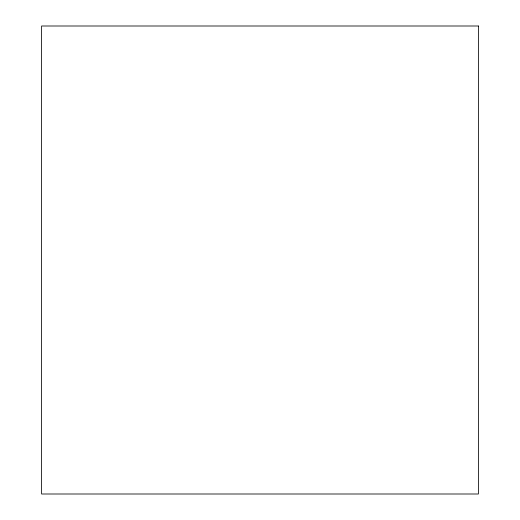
<?xml version="1.0" encoding="UTF-8"?>
<svg xmlns="http://www.w3.org/2000/svg" width="520" height="520" viewBox="0 0 520 520"><rect width="100%" height="100%" fill="white"/><g stroke="black" fill="none" stroke-linecap="round" stroke-linejoin="round"><path stroke-width="0.78" d="M478.4 26L41.6 26L41.6 494L478.4 494L478.4 26"/></g></svg>
